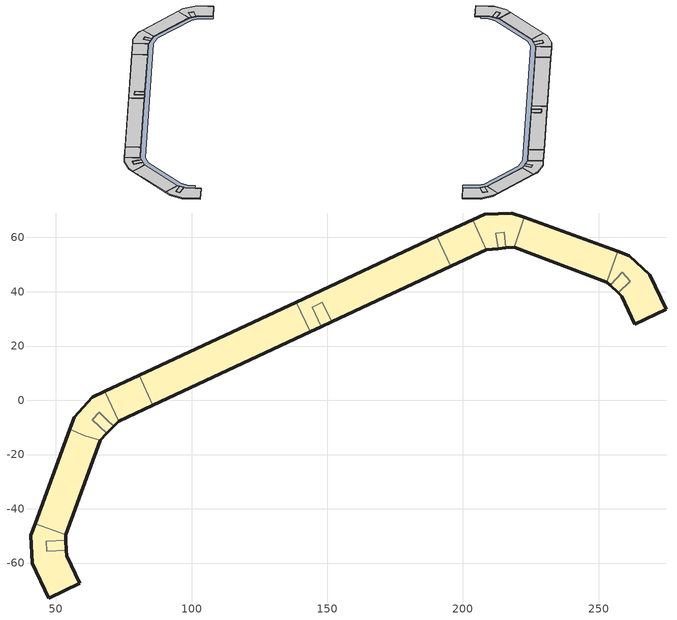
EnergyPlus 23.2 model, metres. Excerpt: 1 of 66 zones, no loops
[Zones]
Thermal Zone 1
 floor to L1 \- A \- BARRACKS\-1_\{02871\} (Default Ceiling_\\\{00021\\\}_Reversed): 195.57,49.4 190.45,60.36 203.56,66.48 208.67,55.51 z3.35
 floor to L1 \- A \- OFFICE\-1_\{02851\} (Default Ceiling_\\\{00021\\\}_Reversed): 208.67,55.51 203.56,66.48 208.12,68.6 218.08,69.02 222.56,67.39 219.02,56.43 215.82,56.15 215.2,61.97 212.2,61.58 212.95,55.89 z3.35
 floor to L1 \- A \- OFFICE\-2_\{02841\} (Default Ceiling_\\\{00021\\\}_Reversed): 263.43,28.11 258.64,38.38 257.32,39.6 261.75,43.85 258.81,47.12 254.3,42.37 253.01,43.56 257.05,54.89 261.36,53.32 268.94,46.24 274.9,33.46 z3.35
 floor to ThermalZone_L1 \- A \- STAIR\-1_\{03025\} (Default Ceiling_\\\{00021\\\}_Reversed): 212.95,55.89 212.2,61.58 215.2,61.97 215.82,56.15 z3.35
 floor to ThermalZone_L1 \- A \- STAIR\-2_\{03026\} (Default Ceiling_\\\{00021\\\}_Reversed): 257.32,39.6 254.3,42.37 258.81,47.12 261.75,43.85 z3.35
 floor to L1 \- B \- BARRACKS_\{02831\} (Default Ceiling_\\\{00021\\\}_Reversed): 143.67,25.2 138.56,36.17 190.45,60.36 195.57,49.4 151.59,28.89 148.24,36.07 144.43,34.29 147.77,27.11 z3.35
 floor to ThermalZone_L1 \- B \- STAIR\-1_\{03024\} (Default Ceiling_\\\{00021\\\}_Reversed): 147.77,27.11 144.43,34.29 148.24,36.07 151.59,28.89 z3.35
 floor to L1 \- C \- BARRACKS\-1_\{02821\} (Default Ceiling_\\\{00021\\\}_Reversed): 85.77,-1.8 80.66,9.16 138.56,36.17 143.67,25.2 z3.35
 floor to L1 \- D \- BARRACKS\-1_\{02811\} (Default Ceiling_\\\{00021\\\}_Reversed): 53.61,-49.58 42.37,-45.45 55.05,-10.69 60.65,-13 66.27,-14.8 z3.35
 floor to L1 \- D \- BARRACKS\-2_\{02801\} (Default Ceiling_\\\{00021\\\}_Reversed): 73.12,-7.7 68,3.27 80.66,9.16 85.77,-1.8 z3.35
 floor to L1 \- D \- OFFICE\-1_\{02791\} (Default Ceiling_\\\{00021\\\}_Reversed): 47.31,-72.87 41.35,-60.09 40.8,-49.74 42.37,-45.45 53.61,-49.58 53.71,-51.61 46.44,-51.97 46.61,-55.57 53.89,-55.21 53.99,-57.22 58.79,-67.51 z3.35
 floor to L1 \- D \- OFFICE\-2_\{02781\} (Default Ceiling_\\\{00021\\\}_Reversed): 66.27,-14.8 60.65,-13 55.05,-10.69 56.69,-6.19 63.43,1.13 68,3.27 73.12,-7.7 71.33,-9.55 66,-4.4 63.41,-7.09 68.74,-12.23 z3.35
 floor to ThermalZone_L1 \- D \- STAIR\-1_\{03023\} (Default Ceiling_\\\{00021\\\}_Reversed): 46.61,-55.57 46.44,-51.97 53.71,-51.61 53.89,-55.21 z3.35
 floor to ThermalZone_L1 \- D \- STAIR\-2_\{03022\} (Default Ceiling_\\\{00021\\\}_Reversed): 68.74,-12.23 63.41,-7.09 66,-4.4 71.33,-9.55 z3.35
 floor to L1 \- A \- BARRACKS\-2_\{02861\} (Default Ceiling_\\\{00021\\\}_Reversed): 253.01,43.56 219.02,56.43 222.56,67.39 257.05,54.89 z3.35
 wall outside (\(Baseline\)  Above Grade Wall_\{00010\}): 195.57,49.4 208.67,55.51 212.95,55.89 215.82,56.15 219.02,56.43 253.01,43.56 254.3,42.37 257.32,39.6 258.64,38.38 263.43,28.11 274.9,33.46 268.94,46.24 261.36,53.32 257.05,54.89 222.56,67.39 218.08,69.02 208.12,68.6 203.56,66.48 190.45,60.36 138.56,36.17 80.66,9.16 68,3.27 63.43,1.13 56.69,-6.19 55.05,-10.69 42.37,-45.45 40.8,-49.74 41.35,-60.09 47.31,-72.87 58.79,-67.51 53.99,-57.22 53.89,-55.21 53.71,-51.61 53.61,-49.58 66.27,-14.8 68.74,-12.23 71.33,-9.55 73.12,-7.7 85.77,-1.8 143.67,25.2 147.77,27.11 151.59,28.89 195.57,49.4 z3.35:4.19
 wall to Thermal Zone 1 (AirWallConstruction_\{00160\}): 190.45,60.36 195.57,49.4 190.45,60.36 / 208.67,55.51 203.56,66.48 208.67,55.51 / 219.02,56.43 222.56,67.39 219.02,56.43 / 215.2,61.97 215.82,56.15 215.2,61.97 212.2,61.58 215.2,61.97 / 212.95,55.89 212.2,61.58 212.95,55.89 / 261.75,43.85 257.32,39.6 261.75,43.85 258.81,47.12 261.75,43.85 / 254.3,42.37 258.81,47.12 254.3,42.37 / 257.05,54.89 253.01,43.56 257.05,54.89 / 144.43,34.29 148.24,36.07 151.59,28.89 148.24,36.07 144.43,34.29 147.77,27.11 144.43,34.29 / 138.56,36.17 143.67,25.2 138.56,36.17 / 80.66,9.16 85.77,-1.8 80.66,9.16 / 42.37,-45.45 53.61,-49.58 42.37,-45.45 / 60.65,-13 55.05,-10.69 60.65,-13 66.27,-14.8 60.65,-13 / 68,3.27 73.12,-7.7 68,3.27 / 46.44,-51.97 53.71,-51.61 46.44,-51.97 46.61,-55.57 46.44,-51.97 / 53.89,-55.21 46.61,-55.57 53.89,-55.21 / 68.79,-7.1 71.33,-9.55 68.79,-7.1 66,-4.4 68.79,-7.1 / 63.41,-7.09 66,-4.4 63.41,-7.09 68.74,-12.23 63.41,-7.09 z3.35:4.19
 ceiling to L2 \- A \- BARRACKS_\{02771\} (\(Baseline\) Floor_\{00023\}): 208.67,55.51 203.56,66.48 190.45,60.36 195.57,49.4 z4.19
 ceiling to L2 \- A \- OFFICE\-1_\{02751\} (\(Baseline\) Floor_\{00023\}): 212.95,55.89 212.2,61.58 215.2,61.97 215.82,56.15 219.02,56.43 222.56,67.39 218.08,69.02 208.12,68.6 203.56,66.48 208.67,55.51 z4.19
 ceiling to L2 \- A \- OFFICE\-2_\{02741\} (\(Baseline\) Floor_\{00023\}): 274.9,33.46 268.94,46.24 261.36,53.32 257.05,54.89 253.01,43.56 254.3,42.37 258.81,47.12 261.75,43.85 257.32,39.6 258.64,38.38 263.43,28.11 z4.19
 ceiling to ThermalZone_L2 \- A \- STAIRS\-1_\{03027\} (\(Baseline\) Floor_\{00023\}): 215.82,56.15 215.2,61.97 212.2,61.58 212.95,55.89 z4.19
 ceiling to ThermalZone_L2 \- A \- STAIR\-2_\{03028\} (\(Baseline\) Floor_\{00023\}): 261.75,43.85 258.81,47.12 254.3,42.37 257.32,39.6 z4.19
 ceiling to L2 \- B \- BARRACKS_\{02731\} (\(Baseline\) Floor_\{00023\}): 147.77,27.11 144.43,34.29 144.53,34.34 148.24,36.07 151.59,28.89 195.57,49.4 190.45,60.36 138.56,36.17 143.67,25.2 z4.19; 147.87,27.16 144.53,34.34 144.43,34.29 147.77,27.11 z4.19
 ceiling to ThermalZone_L2 \- B \- STAIR\-1_\{03030\} (\(Baseline\) Floor_\{00023\}): 151.59,28.89 148.24,36.07 144.53,34.34 147.87,27.16 z4.19
 ceiling to L2 \- C \- BARRACKS\-1_\{02721\} (\(Baseline\) Floor_\{00023\}): 143.67,25.2 138.56,36.17 80.66,9.16 85.77,-1.8 z4.19
 ceiling to L2 \- D \- BARRACKS_\{02711\} (\(Baseline\) Floor_\{00023\}): 66.27,-14.8 60.65,-13 55.05,-10.69 42.37,-45.45 53.61,-49.58 z4.19
 ceiling to L2 \- D \- BARRACKS\-2_\{02701\} (\(Baseline\) Floor_\{00023\}): 85.77,-1.8 80.66,9.16 68,3.27 73.12,-7.7 z4.19
 ceiling to L2 \- D \- OFFICE\-1_\{02691\} (\(Baseline\) Floor_\{00023\}): 58.79,-67.51 53.99,-57.22 53.89,-55.21 46.61,-55.57 46.44,-51.97 53.71,-51.61 53.61,-49.58 42.37,-45.45 40.8,-49.74 41.35,-60.09 47.31,-72.87 z4.19
 ceiling to ThermalZone_L2 \-D \- STAIR\-2_\{03031\} (\(Baseline\) Floor_\{00023\}): 71.37,-9.51 66.1,-4.42 66.06,-4.46 71.33,-9.55 z4.19; 71.33,-9.55 66.06,-4.46 63.49,-7.12 66.62,-10.14 66.6,-10.17 68.74,-12.23 z4.19
 ceiling to L2 \- D \- OFFICE\-2_\{02681\} (\(Baseline\) Floor_\{00023\}): 68.74,-12.23 63.41,-7.09 66,-4.4 66.06,-4.46 66.1,-4.42 71.37,-9.51 73.12,-7.7 68,3.27 63.43,1.13 56.69,-6.19 55.05,-10.69 60.65,-13 66.27,-14.8 z4.19; 66.6,-10.17 66.62,-10.14 63.49,-7.12 66.06,-4.46 66,-4.4 63.41,-7.09 z4.19
 ceiling to ThermalZone_L2 \- D \- STAIR\-1_\{03029\} (\(Baseline\) Floor_\{00023\}): 53.89,-55.21 53.71,-51.61 46.44,-51.97 46.61,-55.57 z4.19
 ceiling to L2 \- A \- BARRACKS\-2_\{02761\} (\(Baseline\) Floor_\{00023\}): 257.05,54.89 222.56,67.39 219.02,56.43 253.01,43.56 z4.19
shading: 59.66,-61.84 57.58,-57.38 57.37,-50.68 69.98,-16.36 74.83,-11.03 210.25,52.12 218.69,52.79 251.28,40.24 255.24,36.79 260.02,26.52 263.43,28.11 258.64,38.38 253.01,43.56 219.02,56.43 208.67,55.51 73.12,-7.7 66.27,-14.8 53.61,-49.58 53.99,-57.22 56.77,-63.18 z4.19
[Building]
SubjectBuilding_\{00122\}
[Site:Location]
Lawson Aaf_ GA_ USA_Site_\{02469\}: Latitude {deg}=32.332; Longitude {deg}=-84.989; Time Zone {hr}=-5; Elevation {m}=70.7136
[Site:GroundReflectance]
0.2, 0.2, 0.2, 0.2, 0.2, 0.2, 0.2, 0.2, 0.2, 0.2, 0.2, 0.2
[SizingPeriod:DesignDay] Barometric Pressure {Pa}=100479; Wind Direction {deg}=0; Rain Indicator=No; Snow Indicator=No; Begin Environment Reset Mode=FullResetAtBeginEnvironment
Name | Month | Day of Month | Day Type | Maximum Dry-Bulb Temperature {C} | Daily Dry-Bulb Temperature Range {deltaC} | Dry-Bulb Temperature Range Modifier Type | Humidity Condition Type | Wetbulb or DewPoint at Maximum Dry-Bulb {C} | Wind Speed {m/s} | Daylight Saving Time Indicator | Solar Model Indicator | Sky Clearness | Dry-Bulb Temperature Range Modifier Day Schedule | Humidity Condition Day Schedule | Beam Solar Day Schedule | Diffuse Solar Day Schedule
00\:HDD_Lawson Aaf_ GA_ USA_\{02470\} | 1 | 15 | WinterDesignDay | -3.55556 | 0 | DefaultMultipliers | Wetbulb | -7.33333 | 18.04 | No | ASHRAEClearSky | 0
01\:CDD_Lawson Aaf_ GA_ USA_January_\{02475\} | 1 | 21 | SummerDesignDay | 23.0222 |  | DifferenceSchedule | WetBulbProfileDifferenceSchedule | 21.2186 | 9.02 | No | Schedule |  | DrybulbTemperatureScheduleDayForDesignWeather_January_\{02471\} | WetbulbTemperatureScheduleDayForDesignWeather_January_\{02472\} | BeamRadiationScheduleDayForDesignWeather_January_\{02473\} | DiffuseRadiationScheduleDayForDesignWeather_January_\{02474\}
02\:CDD_Lawson Aaf_ GA_ USA_February_\{02480\} | 2 | 21 | SummerDesignDay | 24.6 |  | DifferenceSchedule | WetBulbProfileDifferenceSchedule | 22.3325 | 9.02 | No | Schedule |  | DrybulbTemperatureScheduleDayForDesignWeather_February_\{02476\} | WetbulbTemperatureScheduleDayForDesignWeather_February_\{02477\} | BeamRadiationScheduleDayForDesignWeather_February_\{02478\} | DiffuseRadiationScheduleDayForDesignWeather_February_\{02479\}
03\:CDD_Lawson Aaf_ GA_ USA_March_\{02485\} | 3 | 21 | SummerDesignDay | 27.8444 |  | DifferenceSchedule | WetBulbProfileDifferenceSchedule | 24.5556 | 9.02 | Yes | Schedule |  | DrybulbTemperatureScheduleDayForDesignWeather_March_\{02481\} | WetbulbTemperatureScheduleDayForDesignWeather_March_\{02482\} | BeamRadiationScheduleDayForDesignWeather_March_\{02483\} | DiffuseRadiationScheduleDayForDesignWeather_March_\{02484\}
04\:CDD_Lawson Aaf_ GA_ USA_April_\{02490\} | 4 | 21 | SummerDesignDay | 29.9778 |  | DifferenceSchedule | WetBulbProfileDifferenceSchedule | 25.6668 | 9.02 | Yes | Schedule |  | DrybulbTemperatureScheduleDayForDesignWeather_April_\{02486\} | WetbulbTemperatureScheduleDayForDesignWeather_April_\{02487\} | BeamRadiationScheduleDayForDesignWeather_April_\{02488\} | DiffuseRadiationScheduleDayForDesignWeather_April_\{02489\}
05\:CDD_Lawson Aaf_ GA_ USA_May_\{02495\} | 5 | 21 | SummerDesignDay | 32.6667 |  | DifferenceSchedule | WetBulbProfileDifferenceSchedule | 26.7789 | 9.02 | Yes | Schedule |  | DrybulbTemperatureScheduleDayForDesignWeather_May_\{02491\} | WetbulbTemperatureScheduleDayForDesignWeather_May_\{02492\} | BeamRadiationScheduleDayForDesignWeather_May_\{02493\} | DiffuseRadiationScheduleDayForDesignWeather_May_\{02494\}
06\:CDD_Lawson Aaf_ GA_ USA_June_\{02500\} | 6 | 21 | SummerDesignDay | 34.3333 |  | DifferenceSchedule | WetBulbProfileDifferenceSchedule | 27.8907 | 9.02 | Yes | Schedule |  | DrybulbTemperatureScheduleDayForDesignWeather_June_\{02496\} | WetbulbTemperatureScheduleDayForDesignWeather_June_\{02497\} | BeamRadiationScheduleDayForDesignWeather_June_\{02498\} | DiffuseRadiationScheduleDayForDesignWeather_June_\{02499\}
07\:CDD_Lawson Aaf_ GA_ USA_July_\{02505\} | 7 | 21 | SummerDesignDay | 34.8889 |  | DifferenceSchedule | WetBulbProfileDifferenceSchedule | 27.8916 | 9.02 | Yes | Schedule |  | DrybulbTemperatureScheduleDayForDesignWeather_July_\{02501\} | WetbulbTemperatureScheduleDayForDesignWeather_July_\{02502\} | BeamRadiationScheduleDayForDesignWeather_July_\{02503\} | DiffuseRadiationScheduleDayForDesignWeather_July_\{02504\}
08\:CDD_Lawson Aaf_ GA_ USA_August_\{02510\} | 8 | 21 | SummerDesignDay | 34.8889 |  | DifferenceSchedule | WetBulbProfileDifferenceSchedule | 27.8916 | 9.02 | Yes | Schedule |  | DrybulbTemperatureScheduleDayForDesignWeather_August_\{02506\} | WetbulbTemperatureScheduleDayForDesignWeather_August_\{02507\} | BeamRadiationScheduleDayForDesignWeather_August_\{02508\} | DiffuseRadiationScheduleDayForDesignWeather_August_\{02509\}
09\:CDD_Lawson Aaf_ GA_ USA_September_\{02515\} | 9 | 21 | SummerDesignDay | 33.7778 |  | DifferenceSchedule | WetBulbProfileDifferenceSchedule | 27.3351 | 9.02 | Yes | Schedule |  | DrybulbTemperatureScheduleDayForDesignWeather_September_\{02511\} | WetbulbTemperatureScheduleDayForDesignWeather_September_\{02512\} | BeamRadiationScheduleDayForDesignWeather_September_\{02513\} | DiffuseRadiationScheduleDayForDesignWeather_September_\{02514\}
10\:CDD_Lawson Aaf_ GA_ USA_October_\{02520\} | 10 | 21 | SummerDesignDay | 31.0889 |  | DifferenceSchedule | WetBulbProfileDifferenceSchedule | 25.7562 | 9.02 | Yes | Schedule |  | DrybulbTemperatureScheduleDayForDesignWeather_October_\{02516\} | WetbulbTemperatureScheduleDayForDesignWeather_October_\{02517\} | BeamRadiationScheduleDayForDesignWeather_October_\{02518\} | DiffuseRadiationScheduleDayForDesignWeather_October_\{02519\}
11\:CDD_Lawson Aaf_ GA_ USA_November_\{02525\} | 11 | 21 | SummerDesignDay | 27.2889 |  | DifferenceSchedule | WetBulbProfileDifferenceSchedule | 24.5594 | 9.02 | No | Schedule |  | DrybulbTemperatureScheduleDayForDesignWeather_November_\{02521\} | WetbulbTemperatureScheduleDayForDesignWeather_November_\{02522\} | BeamRadiationScheduleDayForDesignWeather_November_\{02523\} | DiffuseRadiationScheduleDayForDesignWeather_November_\{02524\}
12\:CDD_Lawson Aaf_ GA_ USA_December_\{02530\} | 12 | 21 | SummerDesignDay | 24.0444 |  | DifferenceSchedule | WetBulbProfileDifferenceSchedule | 22.3293 | 9.02 | No | Schedule |  | DrybulbTemperatureScheduleDayForDesignWeather_December_\{02526\} | WetbulbTemperatureScheduleDayForDesignWeather_December_\{02527\} | BeamRadiationScheduleDayForDesignWeather_December_\{02528\} | DiffuseRadiationScheduleDayForDesignWeather_December_\{02529\}
[Material]
Name | Roughness | Thickness {m} | Conductivity {W/m-K} | Density {kg/m3} | Specific Heat {J/kg-K} | Thermal Absorptance | Solar Absorptance | Visible Absorptance
Default Ceiling_Acoustic Tile_\{00019\}; Default Ceiling_Acoustic Tile_\{00020\} | MediumRough | 0.009525 | 0.0605757 | 368.387 | 586.152 | 0.45 | 0.45 | 0.45
Material 1 | Rough | 0.3 | 1.04 | 2243 | 837 | 0.9 | 0.7 | 0.7
\(Baseline\)  Above Grade Wall_Baseline_\{00008\} | MediumRough | 0.0047625 | 0.0048269 | 1857.95 | 837.36 | 0.45 | 0.45 | 0.45
\(Baseline\)  Above Grade Wall_Baseline_\{00009\} | MediumRough | 0.0047625 | 0.0048269 | 1857.95 | 837.36 | 0.675 | 0.675 | 0.675
\(Baseline\) Floor_Baseline_\{00022\} | MediumRough | 0.0008636 | 0.000284589 | 7832.24 | 502.416 | 0.675 | 0.675 | 0.675
[Construction]
Construction 1: Material 1
Default Ceiling_\\\{00021\\\}_Reversed: Default Ceiling_Acoustic Tile_\{00020\}, Default Ceiling_Acoustic Tile_\{00019\}
\(Baseline\)  Above Grade Wall_\{00010\}: \(Baseline\)  Above Grade Wall_Baseline_\{00009\}, \(Baseline\)  Above Grade Wall_Baseline_\{00008\}
\(Baseline\) Floor_\{00023\}: \(Baseline\) Floor_Baseline_\{00022\}
[Construction:AirBoundary]
AirWallConstruction_\{00160\}: None, 0
[Zone]
Thermal Zone 1: Multiplier=1; Volume {m3}=3083.19; Floor Area {m2}=3666.15; Zone Inside Convection Algorithm=TARP; Part of Total Floor Area=Yes
[Space] Zone=Thermal Zone 1
Name | Volume {m3} | Floor Area {m2}
Extruded Building 83 \- LCCA_Ceiling Space for L1 \- A \- BARRACKS\-1_\{00533\} | 147.126 | 174.942
Extruded Building 83 \- LCCA_Ceiling Space for L1 \- A \- OFFICE\-1_\{00561\} | 144.315 | 171.6
Extruded Building 83 \- LCCA_Ceiling Space for L1 \- A \- OFFICE\-2_\{00639\} | 232.864 | 276.89
Extruded Building 83 \- LCCA_Ceiling Space for L1 \- A \- STAIR\-1_\{00585\} | 14.392 | 17.113
Extruded Building 83 \- LCCA_Ceiling Space for L1 \- A \- STAIR\-2_\{00603\} | 22.6343 | 26.9136
Extruded Building 83 \- LCCA_Ceiling Space for L1 \- B \- BARRACKS_\{00502\} | 554.531 | 659.412
Extruded Building 83 \- LCCA_Ceiling Space for L1 \- B \- STAIR\-1_\{00416\} | 28.0545 | 33.3633
Extruded Building 83 \- LCCA_Ceiling Space for L1 \- C \- BARRACKS\-1_\{00398\} | 650.078 | 772.982
Extruded Building 83 \- LCCA_Ceiling Space for L1 \- D \- BARRACKS\-1_\{00319\} | 371.086 | 441.243
Extruded Building 83 \- LCCA_Ceiling Space for L1 \- D \- BARRACKS\-2_\{00179\} | 142.028 | 168.88
Extruded Building 83 \- LCCA_Ceiling Space for L1 \- D \- OFFICE\-1_\{00261\} | 233.39 | 277.514
Extruded Building 83 \- LCCA_Ceiling Space for L1 \- D \- OFFICE\-2_\{00211\} | 136.023 | 161.743
Extruded Building 83 \- LCCA_Ceiling Space for L1 \- D \- STAIR\-1_\{00151\} | 22.0754 | 26.249
Extruded Building 83 \- LCCA_Ceiling Space for L1 \- D \- STAIR\-2_\{00133\} | 23.2378 | 27.6313
Extruded Building 83 \- LCCA_Ceiling Space for L1\- A \- BARRACKS\-2_\{00689\} | 361.357 | 429.675
[ElectricEquipment] Design Level Calculation Method=EquipmentLevel; Fraction Latent=0; Fraction Radiant=0
Name | Zone or ZoneList or Space or SpaceList | Schedule | Design Level {W}
Ceiling Space for L1 \- A \- BARRACKS\-1_LightHeatGainFrom_L1 \- A \- BARRACKS\-1_\{02212\} | Extruded Building 83 \- LCCA_Ceiling Space for L1 \- A \- BARRACKS\-1_\{00533\} | Upper Floor Lighting and Occupancy_WDD_OFF_\{00104\} | 1099.44
Ceiling Space for L1 \- A \- OFFICE\-1_LightHeatGainFrom_L1 \- A \- OFFICE\-1_\{02220\} | Extruded Building 83 \- LCCA_Ceiling Space for L1 \- A \- OFFICE\-1_\{00561\} | 1st Floor Lighting and Occupancy_WDD_OFF_\{00109\} | 641.233
Ceiling Space for L1 \- A \- OFFICE\-2_LightHeatGainFrom_L1 \- A \- OFFICE\-2_\{02233\} | Extruded Building 83 \- LCCA_Ceiling Space for L1 \- A \- OFFICE\-2_\{00639\} | 1st Floor Lighting and Occupancy_WDD_OFF_\{00109\} | 1034.68
Ceiling Space for L1 \- A \- STAIR\-1_LightHeatGainFrom_L1 \- A \- STAIR\-1_\{02227\} | Extruded Building 83 \- LCCA_Ceiling Space for L1 \- A \- STAIR\-1_\{00585\} | 24/7_WDD_OFF_\{00114\} | 47.4764
Ceiling Space for L1 \- A \- STAIR\-2_LightHeatGainFrom_L1 \- A \- STAIR\-2_\{02230\} | Extruded Building 83 \- LCCA_Ceiling Space for L1 \- A \- STAIR\-2_\{00603\} | 24/7_WDD_OFF_\{00114\} | 74.666
Ceiling Space for L1 \- B \- BARRACKS_LightHeatGainFrom_L1 \- B \- BARRACKS_\{02204\} | Extruded Building 83 \- LCCA_Ceiling Space for L1 \- B \- BARRACKS_\{00502\} | Upper Floor Lighting and Occupancy_WDD_OFF_\{00104\} | 4143.9
Ceiling Space for L1 \- B \- STAIR\-1_LightHeatGainFrom_L1 \- B \- STAIR\-1_\{02201\} | Extruded Building 83 \- LCCA_Ceiling Space for L1 \- B \- STAIR\-1_\{00416\} | 24/7_WDD_OFF_\{00114\} | 92.5439
Ceiling Space for L1 \- C \- BARRACKS\-1_LightHeatGainFrom_L1 \- C \- BARRACKS\-1_\{02193\} | Extruded Building 83 \- LCCA_Ceiling Space for L1 \- C \- BARRACKS\-1_\{00398\} | Upper Floor Lighting and Occupancy_WDD_OFF_\{00104\} | 4857.89
Ceiling Space for L1 \- D \- BARRACKS\-1_LightHeatGainFrom_L1 \- D \- BARRACKS\-1_\{02185\} | Extruded Building 83 \- LCCA_Ceiling Space for L1 \- D \- BARRACKS\-1_\{00319\} | Upper Floor Lighting and Occupancy_WDD_OFF_\{00104\} | 2773.04
Ceiling Space for L1 \- D \- BARRACKS\-2_LightHeatGainFrom_L1 \- D \- BARRACKS\-2_\{02162\} | Extruded Building 83 \- LCCA_Ceiling Space for L1 \- D \- BARRACKS\-2_\{00179\} | Upper Floor Lighting and Occupancy_WDD_OFF_\{00104\} | 1061.34
Ceiling Space for L1 \- D \- OFFICE\-1_LightHeatGainFrom_L1 \- D \- OFFICE\-1_\{02178\} | Extruded Building 83 \- LCCA_Ceiling Space for L1 \- D \- OFFICE\-1_\{00261\} | 1st Floor Lighting and Occupancy_WDD_OFF_\{00109\} | 1037.01
Ceiling Space for L1 \- D \- OFFICE\-2_LightHeatGainFrom_L1 \- D \- OFFICE\-2_\{02170\} | Extruded Building 83 \- LCCA_Ceiling Space for L1 \- D \- OFFICE\-2_\{00211\} | 1st Floor Lighting and Occupancy_WDD_OFF_\{00109\} | 604.401
Ceiling Space for L1 \- D \- STAIR\-1_LightHeatGainFrom_L1 \- D \- STAIR\-1_\{02159\} | Extruded Building 83 \- LCCA_Ceiling Space for L1 \- D \- STAIR\-1_\{00151\} | 24/7_WDD_OFF_\{00114\} | 72.8123
Ceiling Space for L1 \- D \- STAIR\-2_LightHeatGainFrom_L1 \- D \- STAIR\-2_\{02156\} | Extruded Building 83 \- LCCA_Ceiling Space for L1 \- D \- STAIR\-2_\{00133\} | 24/7_WDD_OFF_\{00114\} | 76.6572
Ceiling Space for L1\- A \- BARRACKS\-2_LightHeatGainFrom_L1\- A \- BARRACKS\-2_\{02240\} | Extruded Building 83 \- LCCA_Ceiling Space for L1\- A \- BARRACKS\-2_\{00689\} | Upper Floor Lighting and Occupancy_WDD_OFF_\{00104\} | 2700.34
[AvailabilityManager:NightCycle] Applicability Schedule=Always On Discrete; Thermostat Tolerance {deltaC}=1; Cycling Run Time Control Type=FixedRunTime; Cycling Run Time {s}=3600
Name | Fan Schedule | Control Type
Availability Manager Night Cycle 2 | DX System \(4TH FLOOR\)_Availability_\{02941\} | CycleOnAny
Availability Manager Night Cycle 1 | WSHP System_Availability_\{02542\} | StayOff
[AvailabilityManager:Scheduled] Schedule=Always On Discrete
AirLoopHVACOutdoorAirSystem_\{02952\} Availability Manager; AirLoopHVACOutdoorAirSystem_\{02555\} Availability Manager
[Foundation:Kiva]
Foundation Kiva 1: Initial Indoor Air Temperature {C}=20; Wall Height Above Grade {m}=0.2; Wall Depth Below Slab {m}=0; Footing Wall Construction=Construction 1
[Foundation:Kiva:Settings]
Soil Conductivity {W/m-K}=1.38459; Soil Density {kg/m3}=1200; Soil Specific Heat {J/kg-K}=1200; Ground Solar Absorptivity=0.9; Ground Thermal Absorptivity=0.9; Ground Surface Roughness {m}=0.03; Far-Field Width {m}=40; Deep-Ground Boundary Condition=ZeroFlux; Deep-Ground Depth {m}=40; Minimum Cell Dimension {m}=0.02; Maximum Cell Growth Coefficient=1.5; Simulation Timestep=Timestep
[EnergyManagementSystem:GlobalVariable]
MaxZoneCO2_2904
SysOAVolFlow_2903
[EnergyManagementSystem:Sensor]
Name | Output:Variable or Output:Meter Index Key | Output:Variable or Output:Meter
DCV_Schedule_2901 | WSHP System_DCV_Schedule_\{02563\} | Schedule Value
SitePressure | Environment | Site Outdoor Air Barometric Pressure
[EnergyManagementSystem:Program]
DCV_Prgm_2938: IF (DCV_Schedule_2901 == 0); SET SysOAMassFlow_2902 = NULL; ELSE; RUN FindMaxCO2_2905; IF ( MaxZoneCO2_2904 <= 500 ); SET SysOAVolFlow_2903 = 0.000 * 5.7974; ELSEIF (MaxZoneCO2_2904 >= 1100); SET SysOAVolFlow_2903 = 5.7974; ELSE; SET SysOAVolFlow_2903 = 5.7974 *(0.000 + (1.0 - 0.000) * (MaxZoneCO2_2904 - 500)/(1100 - 500)); ENDIF; SET SysOAMassFlow_2902 = SysOAVolFlow_2903 * (@RhoAirFnPbTdbW SitePressure 20 0); SET AirLoopMassFlow_2939 = SysOAVolFlow_2903 * (@RhoAirFnPbTdbW SitePressure 20 0); ENDIF
[EnergyManagementSystem:Subroutine]
FindMaxCO2_2905: SET MaxZoneCO2_2904 = 0; SET MaxZoneCO2_2904 = @MAX MaxZoneCO2_2904  ZoneCO2_2906; SET MaxZoneCO2_2904 = @MAX MaxZoneCO2_2904  ZoneCO2_2907; SET MaxZoneCO2_2904 = @MAX MaxZoneCO2_2904  ZoneCO2_2908; SET MaxZoneCO2_2904 = @MAX MaxZoneCO2_2904  ZoneCO2_2909; SET MaxZoneCO2_2904 = @MAX MaxZoneCO2_2904  ZoneCO2_2910; SET MaxZoneCO2_2904 = @MAX MaxZoneCO2_2904  ZoneCO2_2911; SET MaxZoneCO2_2904 = @MAX MaxZoneCO2_2904  ZoneCO2_2912; SET MaxZoneCO2_2904 = @MAX MaxZoneCO2_2904  ZoneCO2_2913; SET MaxZoneCO2_2904 = @MAX MaxZoneCO2_2904  ZoneCO2_2914; SET MaxZoneCO2_2904 = @MAX MaxZoneCO2_2904  ZoneCO2_2915; SET MaxZoneCO2_2904 = @MAX MaxZoneCO2_2904  ZoneCO2_2916; SET MaxZoneCO2_2904 = @MAX MaxZoneCO2_2904  ZoneCO2_2917; SET MaxZoneCO2_2904 = @MAX MaxZoneCO2_2904  ZoneCO2_2918; SET MaxZoneCO2_2904 = @MAX MaxZoneCO2_2904  ZoneCO2_2919; SET MaxZoneCO2_2904 = @MAX MaxZoneCO2_2904  ZoneCO2_2920; SET MaxZoneCO2_2904 = @MAX MaxZoneCO2_2904  ZoneCO2_2921; SET MaxZoneCO2_2904 = @MAX MaxZoneCO2_2904  ZoneCO2_2922; SET MaxZoneCO2_2904 = @MAX MaxZoneCO2_2904  ZoneCO2_2923; SET MaxZoneCO2_2904 = @MAX MaxZoneCO2_2904  ZoneCO2_2924; SET MaxZoneCO2_2904 = @MAX MaxZoneCO2_2904  ZoneCO2_2925; SET MaxZoneCO2_2904 = @MAX MaxZoneCO2_2904  ZoneCO2_2926; SET MaxZoneCO2_2904 = @MAX MaxZoneCO2_2904  ZoneCO2_2927; SET MaxZoneCO2_2904 = @MAX MaxZoneCO2_2904  ZoneCO2_2928; SET MaxZoneCO2_2904 = @MAX MaxZoneCO2_2904  ZoneCO2_2929; SET MaxZoneCO2_2904 = @MAX MaxZoneCO2_2904  ZoneCO2_2930; SET MaxZoneCO2_2904 = @MAX MaxZoneCO2_2904  ZoneCO2_2931; SET MaxZoneCO2_2904 = @MAX MaxZoneCO2_2904  ZoneCO2_2932; SET MaxZoneCO2_2904 = @MAX MaxZoneCO2_2904  ZoneCO2_2933; SET MaxZoneCO2_2904 = @MAX MaxZoneCO2_2904  ZoneCO2_2934; SET MaxZoneCO2_2904 = @MAX MaxZoneCO2_2904  ZoneCO2_2935; SET MaxZoneCO2_2904 = @MAX MaxZoneCO2_2904  ZoneCO2_2936; SET MaxZoneCO2_2904 = @MAX MaxZoneCO2_2904  ZoneCO2_2937
[EnergyManagementSystem:ProgramCallingManager]
Energy Management System Program Calling Manager 1: InsideHVACSystemIterationLoop; DCV_Prgm_2938
[Schedule:Year]
1st Floor Lighting and Occupancy_WDD_OFF_\{00109\}: Schedule_1205178772_\{00112\}, 1, 1, 12, 31
WSHP System_Availability_\{02542\}: Schedule_1331628668_\{02547\}, 1, 1, 12, 31
Upper Floor Lighting and Occupancy_WDD_OFF_\{00104\}: Schedule_624939059_\{00107\}, 1, 1, 12, 31
24/7_WDD_OFF_\{00114\}: Schedule_2006573804_\{00120\}, 1, 1, 12, 31
DX System \(4TH FLOOR\)_Availability_\{02941\}: Schedule_1331628668_\{02946\}, 1, 1, 12, 31
WSHP System_DCV_Schedule_\{02563\}: Schedule_1331628668_\{02568\}, 1, 1, 12, 31
[Schedule:Week:Daily]
Schedule_1205178772_\{00112\}: Schedule1205178772_Profile_Profile_1_\{00111\}, Schedule1205178772_Profile_Profile_1_\{00111\}, Schedule1205178772_Profile_Profile_1_\{00111\}, Schedule1205178772_Profile_Profile_1_\{00111\}, Schedule1205178772_Profile_Profile_1_\{00111\}, Schedule1205178772_Profile_Profile_1_\{00111\}, Schedule1205178772_Profile_Profile_1_\{00111\}, Schedule1205178772_Profile_Profile_1_\{00111\}, Schedule1205178772_Profile_Profile_1_\{00111\}, Daily_AlwaysOff_\{00004\}, Schedule1205178772_Profile_Profile_1_\{00111\}, Schedule1205178772_Profile_Profile_1_\{00111\}
Schedule_1331628668_\{02547\}: Schedule1331628668_Profile_Profile_4_\{02546\}, Schedule1331628668_Profile_Profile_2_\{02544\}, Schedule1331628668_Profile_Profile_2_\{02544\}, Schedule1331628668_Profile_Profile_2_\{02544\}, Schedule1331628668_Profile_Profile_2_\{02544\}, Schedule1331628668_Profile_Profile_2_\{02544\}, Schedule1331628668_Profile_Profile_3_\{02545\}, Schedule1331628668_Profile_Profile_4_\{02546\}, Schedule1331628668_Profile_Profile_1_\{02543\}, Daily_Available_\{00001\}, Schedule1331628668_Profile_Profile_4_\{02546\}, Schedule1331628668_Profile_Profile_4_\{02546\}
Schedule_624939059_\{00107\}: Schedule624939059_Profile_Profile_1_\{00106\}, Schedule624939059_Profile_Profile_1_\{00106\}, Schedule624939059_Profile_Profile_1_\{00106\}, Schedule624939059_Profile_Profile_1_\{00106\}, Schedule624939059_Profile_Profile_1_\{00106\}, Schedule624939059_Profile_Profile_1_\{00106\}, Schedule624939059_Profile_Profile_1_\{00106\}, Schedule624939059_Profile_Profile_1_\{00106\}, Schedule624939059_Profile_Profile_1_\{00106\}, Daily_AlwaysOff_\{00004\}, Schedule624939059_Profile_Profile_1_\{00106\}, Schedule624939059_Profile_Profile_1_\{00106\}
Schedule_2006573804_\{00120\}: Schedule2006573804_Profile_Profile_4_\{00119\}, Schedule2006573804_Profile_Profile_2_\{00117\}, Schedule2006573804_Profile_Profile_2_\{00117\}, Schedule2006573804_Profile_Profile_2_\{00117\}, Schedule2006573804_Profile_Profile_2_\{00117\}, Schedule2006573804_Profile_Profile_2_\{00117\}, Schedule2006573804_Profile_Profile_3_\{00118\}, Schedule2006573804_Profile_Profile_4_\{00119\}, Schedule2006573804_Profile_Profile_1_\{00116\}, Daily_AlwaysOff_\{00004\}, Schedule2006573804_Profile_Profile_4_\{00119\}, Schedule2006573804_Profile_Profile_4_\{00119\}
Schedule_1331628668_\{02568\}: Schedule1331628668_Profile_Profile_4_\{02567\}, Schedule1331628668_Profile_Profile_2_\{02565\}, Schedule1331628668_Profile_Profile_2_\{02565\}, Schedule1331628668_Profile_Profile_2_\{02565\}, Schedule1331628668_Profile_Profile_2_\{02565\}, Schedule1331628668_Profile_Profile_2_\{02565\}, Schedule1331628668_Profile_Profile_3_\{02566\}, Schedule1331628668_Profile_Profile_4_\{02567\}, Schedule1331628668_Profile_Profile_1_\{02564\}, Daily_NOTAvailable_\{00002\}, Schedule1331628668_Profile_Profile_4_\{02567\}, Schedule1331628668_Profile_Profile_4_\{02567\}
Schedule_1331628668_\{02946\}: Schedule1331628668_Profile_Profile_4_\{02945\}, Schedule1331628668_Profile_Profile_2_\{02943\}, Schedule1331628668_Profile_Profile_2_\{02943\}, Schedule1331628668_Profile_Profile_2_\{02943\}, Schedule1331628668_Profile_Profile_2_\{02943\}, Schedule1331628668_Profile_Profile_2_\{02943\}, Schedule1331628668_Profile_Profile_3_\{02944\}, Schedule1331628668_Profile_Profile_4_\{02945\}, Schedule1331628668_Profile_Profile_1_\{02942\}, Daily_Available_\{00001\}, Schedule1331628668_Profile_Profile_4_\{02945\}, Schedule1331628668_Profile_Profile_4_\{02945\}
[Schedule:Day:Interval]
Schedule1205178772_Profile_Profile_1_\{00111\}: No, 08:00, 0, 18:00, 1, 24:00, 0
Daily_AlwaysOff_\{00004\}; Daily_NOTAvailable_\{00002\}: No, 24:00, 0
Schedule1331628668_Profile_Profile_4_\{02546\}; Schedule1331628668_Profile_Profile_2_\{02544\}; Schedule1331628668_Profile_Profile_3_\{02545\}; Schedule1331628668_Profile_Profile_1_\{02543\}; Daily_Available_\{00001\}; Schedule2006573804_Profile_Profile_4_\{00119\}; Schedule2006573804_Profile_Profile_2_\{00117\}; Schedule2006573804_Profile_Profile_3_\{00118\}; Schedule2006573804_Profile_Profile_1_\{00116\}; Schedule1331628668_Profile_Profile_1_\{02564\}; Schedule1331628668_Profile_Profile_1_\{02942\}; Schedule1331628668_Profile_Profile_2_\{02565\}; Schedule1331628668_Profile_Profile_2_\{02943\}; Schedule1331628668_Profile_Profile_3_\{02566\}; Schedule1331628668_Profile_Profile_3_\{02944\}; Schedule1331628668_Profile_Profile_4_\{02567\}; Schedule1331628668_Profile_Profile_4_\{02945\}: No, 24:00, 1
Schedule624939059_Profile_Profile_1_\{00106\}: No, 09:00, 1, 17:00, 0, 24:00, 1
BeamRadiationScheduleDayForDesignWeather_February_\{02478\}: Linear, 00:10, 0, 00:30, 0, 01:30, 0, 02:30, 0, 03:30, 0, 04:30, 0, 05:30, 0, 06:30, 0, 07:30, 101.357, 08:30, 592.515, 09:30, 777.164, 10:30, 865.006, 11:30, 909.693, 12:30, 928.257, 13:30, 926.235, 14:30, 903.063, 15:30, 851.587, 16:30, 750.662, 17:30, 530.025, 18:30, 0, 19:30, 0, 20:30, 0, 21:30, 0, 22:30, 0, 23:30, 0, 24:00, 0
BeamRadiationScheduleDayForDesignWeather_January_\{02473\}: Linear, 00:10, 0, 00:30, 0, 01:30, 0, 02:30, 0, 03:30, 0, 04:30, 0, 05:30, 0, 06:30, 0, 07:30, 0, 08:30, 458.242, 09:30, 709.56, 10:30, 819.558, 11:30, 873.055, 12:30, 894.249, 13:30, 890.425, 14:30, 860.355, 15:30, 793.034, 16:30, 653.558, 17:30, 308.319, 18:30, 0, 19:30, 0, 20:30, 0, 21:30, 0, 22:30, 0, 23:30, 0, 24:00, 0
BeamRadiationScheduleDayForDesignWeather_March_\{02483\}: Linear, 00:10, 0, 00:30, 0, 01:30, 0, 02:30, 0, 03:30, 0, 04:30, 0, 05:30, 0, 06:30, 0, 07:30, 399.613, 08:30, 680.855, 09:30, 806.89, 10:30, 873.403, 11:30, 908.503, 12:30, 922.572, 13:30, 919.067, 14:30, 897.161, 15:30, 851.155, 16:30, 765.686, 17:30, 596.314, 18:30, 177.886, 19:30, 0, 20:30, 0, 21:30, 0, 22:30, 0, 23:30, 0, 24:00, 0
DiffuseRadiationScheduleDayForDesignWeather_February_\{02479\}: Linear, 00:10, 0, 00:30, 0, 01:30, 0, 02:30, 0, 03:30, 0, 04:30, 0, 05:30, 0, 06:30, 0, 07:30, 10.0635, 08:30, 45.4377, 09:30, 67.7496, 10:30, 82.1363, 11:30, 90.8414, 12:30, 94.7988, 13:30, 94.3571, 14:30, 89.4794, 15:30, 79.724, 16:30, 63.9794, 17:30, 39.5314, 18:30, 0, 19:30, 0, 20:30, 0, 21:30, 0, 22:30, 0, 23:30, 0, 24:00, 0
DiffuseRadiationScheduleDayForDesignWeather_January_\{02474\}: Linear, 00:10, 0, 00:30, 0, 01:30, 0, 02:30, 0, 03:30, 0, 04:30, 0, 05:30, 0, 06:30, 0, 07:30, 0, 08:30, 32.6897, 09:30, 57.1158, 10:30, 72.373, 11:30, 81.3913, 12:30, 85.3318, 13:30, 84.6039, 14:30, 79.1358, 15:30, 68.3308, 16:30, 50.6435, 17:30, 22.1541, 18:30, 0, 19:30, 0, 20:30, 0, 21:30, 0, 22:30, 0, 23:30, 0, 24:00, 0
DiffuseRadiationScheduleDayForDesignWeather_March_\{02484\}: Linear, 00:10, 0, 00:30, 0, 01:30, 0, 02:30, 0, 03:30, 0, 04:30, 0, 05:30, 0, 06:30, 0, 07:30, 35.2602, 08:30, 65.1068, 09:30, 84.5794, 10:30, 97.4461, 11:30, 105.214, 12:30, 108.553, 13:30, 107.708, 14:30, 102.62, 15:30, 92.8948, 16:30, 77.6031, 17:30, 54.6031, 18:30, 18.3748, 19:30, 0, 20:30, 0, 21:30, 0, 22:30, 0, 23:30, 0, 24:00, 0
DrybulbTemperatureScheduleDayForDesignWeather_February_\{02476\}; DrybulbTemperatureScheduleDayForDesignWeather_January_\{02471\}; DrybulbTemperatureScheduleDayForDesignWeather_March_\{02481\}: Linear, 00:10, 9.42722, 00:30, 9.70333, 01:30, 10.4133, 02:30, 10.8867, 03:30, 11.2417, 04:30, 11.5967, 05:30, 11.8333, 06:30, 11.5967, 07:30, 10.7683, 08:30, 8.75667, 09:30, 6.50833, 10:30, 4.49667, 11:30, 2.72167, 12:30, 1.53833, 13:30, 0.591668, 14:30, 0, 15:30, 0, 16:30, 0.71, 17:30, 1.65667, 18:30, 2.84, 19:30, 4.615, 20:30, 5.91667, 21:30, 6.98167, 22:30, 8.04667, 23:30, 8.875, 24:00, 9.28917
WetbulbTemperatureScheduleDayForDesignWeather_February_\{02477\}: Linear, 00:10, 7.1642, 00:30, 7.44029, 01:30, 8.15022, 02:30, 8.6235, 03:30, 8.97847, 04:30, 9.33343, 05:30, 9.57007, 06:30, 9.33343, 07:30, 8.50518, 08:30, 6.49371, 09:30, 4.24557, 10:30, 2.23406, 11:30, 0.791822, 12:30, 0.449199, 13:30, 0.173996, 14:30, 0.000791351, 15:30, 0.000791351, 16:30, 0.208508, 17:30, 0.483496, 18:30, 0.826098, 19:30, 2.35239, 20:30, 3.65396, 21:30, 4.71887, 22:30, 5.78378, 23:30, 6.61204, 24:00, 7.02616
WetbulbTemperatureScheduleDayForDesignWeather_January_\{02472\}: Linear, 00:10, 7.62785, 00:30, 7.90394, 01:30, 8.61386, 02:30, 9.08714, 03:30, 9.4421, 04:30, 9.79706, 05:30, 10.0337, 06:30, 9.79706, 07:30, 8.96882, 08:30, 6.95737, 09:30, 4.70925, 10:30, 2.69775, 11:30, 0.922886, 12:30, 0.466007, 13:30, 0.181789, 14:30, 0.00363635, 15:30, 0.00363635, 16:30, 0.217353, 17:30, 0.501522, 18:30, 1.04121, 19:30, 2.81608, 20:30, 4.11764, 21:30, 5.18254, 22:30, 6.24744, 23:30, 7.07569, 24:00, 7.48981
WetbulbTemperatureScheduleDayForDesignWeather_March_\{02482\}: Linear, 00:10, 6.14309, 00:30, 6.41918, 01:30, 7.12912, 02:30, 7.60241, 03:30, 7.95738, 04:30, 8.31235, 05:30, 8.54899, 06:30, 8.31235, 07:30, 7.48409, 08:30, 5.47259, 09:30, 3.22441, 10:30, 1.21286, 11:30, 0.726992, 12:30, 0.405346, 13:30, 0.143621, 14:30, 0, 15:30, 0, 16:30, 0.176612, 17:30, 0.437746, 18:30, 0.758929, 19:30, 1.33119, 20:30, 2.63278, 21:30, 3.69771, 22:30, 4.76264, 23:30, 5.59091, 24:00, 6.00504
[Schedule:Constant]
Always On Discrete: Hourly Value=1
